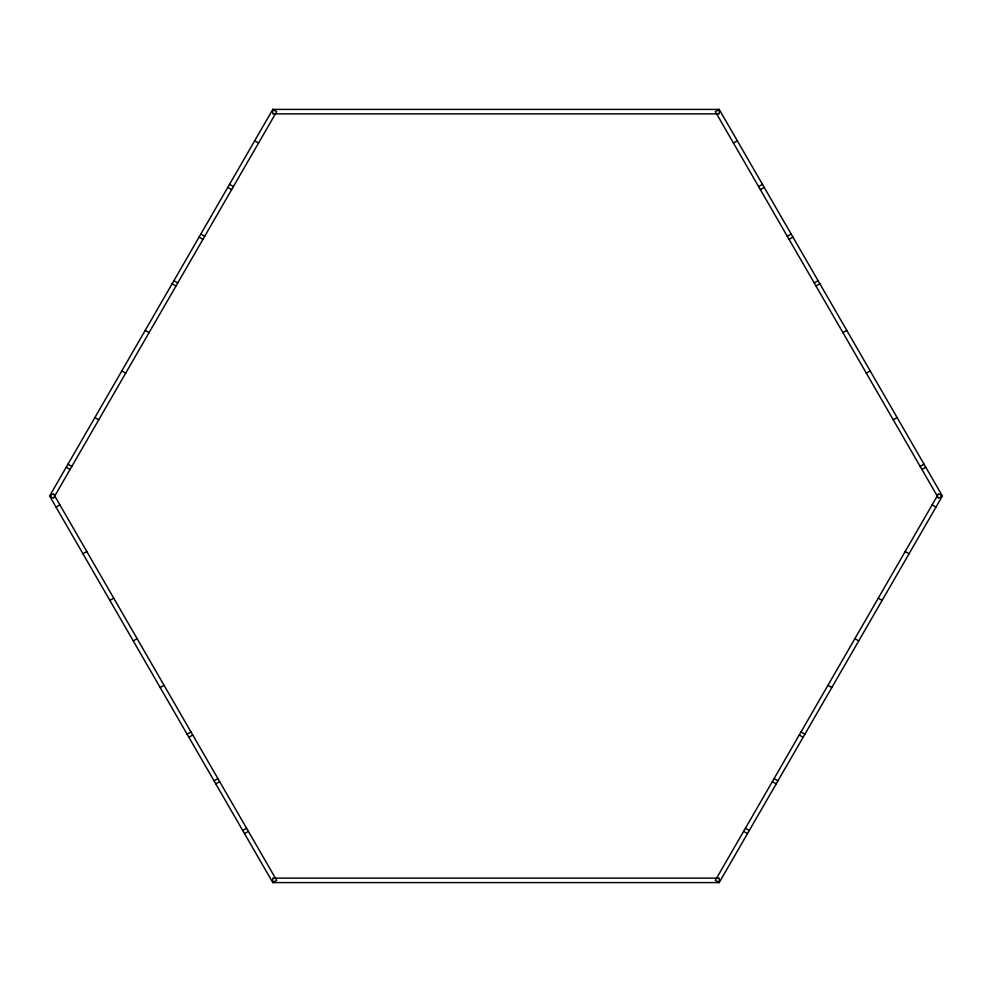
<?xml version="1.0" encoding="UTF-8"?>
<svg xmlns="http://www.w3.org/2000/svg" width="992" height="992" viewBox="0 0 992 992"><rect width="100%" height="100%" fill="white"/><g stroke="black" fill="none" stroke-linecap="round" stroke-linejoin="round"><path stroke-width="1.49" d="M56.011 507.11L59.88 504.878M733.448 142.997L737.304 140.765M82.944 553.747L86.8 551.515M758.607 186.583L762.464 184.351M760.368 189.646L764.237 187.414M109.864 600.383L113.733 598.151M787.301 236.282L791.157 234.05M789.062 239.345L792.93 237.113M133.263 640.894L137.119 638.662M814.221 282.918L818.09 280.686M815.994 285.981L819.851 283.749M160.183 687.543L164.052 685.311M842.915 332.618L846.784 330.386M187.116 734.179L190.972 731.947M188.877 737.242L192.746 735.01M866.314 373.141L870.17 370.909M214.036 780.816L217.905 778.584M215.81 783.878L219.666 781.646M893.234 419.777L897.103 417.545M242.73 830.515L246.599 828.283M244.503 833.578L248.36 831.346M920.167 466.414L924.023 464.182M921.928 469.476L925.796 467.244M932.12 504.878L935.989 507.11M254.696 140.765L258.552 142.997M905.2 551.515L909.056 553.747M229.536 184.351L233.393 186.583M227.763 187.414L231.632 189.646M878.267 598.151L882.136 600.383M200.843 234.05L204.699 236.282M199.07 237.113L202.938 239.345M854.881 638.662L858.737 640.894M173.91 280.686L177.779 282.918M172.149 283.749L176.006 285.981M827.948 685.311L831.817 687.543M145.216 330.386L149.085 332.618M801.028 731.947L804.884 734.179M799.254 735.01L803.123 737.242M121.83 370.909L125.686 373.141M774.095 778.584L777.964 780.816M772.334 781.646L776.19 783.878M94.897 417.545L98.766 419.777M745.401 828.283L749.27 830.515M743.64 831.346L747.497 833.578M67.977 464.182L71.833 466.414M66.204 467.244L70.072 469.476M272.8 109.405L49.6 496L272.8 882.595L719.2 882.595L942.4 496L719.2 109.405L272.8 109.405L272.8 113.869L719.2 113.869L719.2 109.405L715.331 111.637L938.531 498.232L942.4 496L938.531 493.768L715.331 880.363L719.2 882.595L719.2 878.131L272.8 878.131L272.8 882.595L276.669 880.363L53.469 493.768L49.6 496L53.469 498.232L276.669 111.637L272.8 109.405"/></g></svg>
